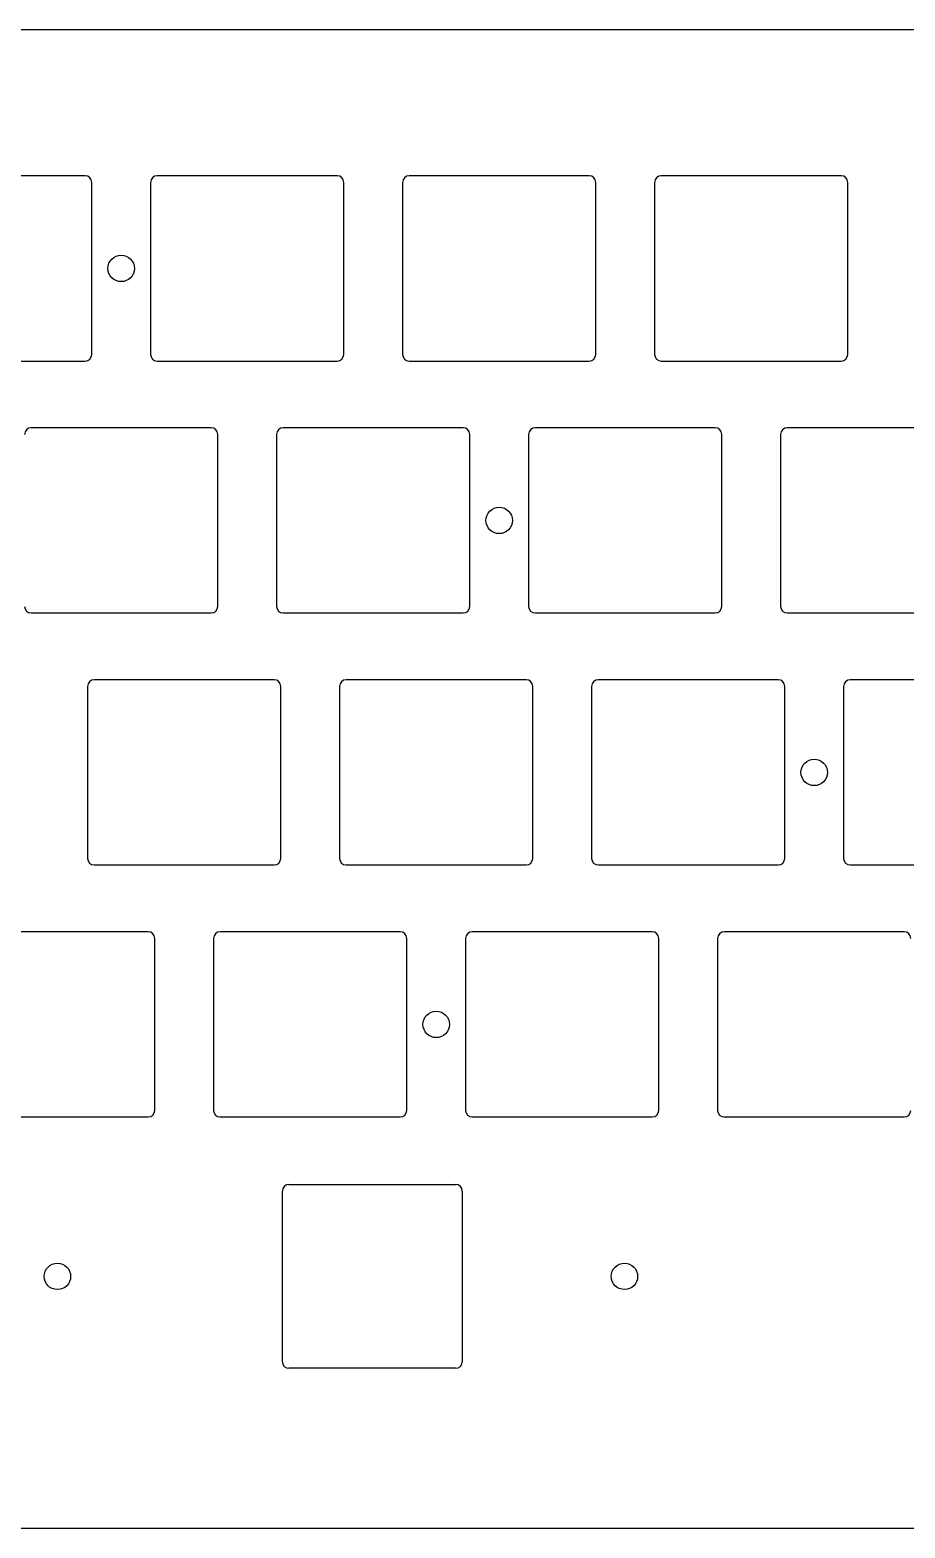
# Model space of a CAD drawing. Header units: millimetres. Extents: x -10 to 277, y -95 to 18.
# Drawn here: x 59.8 to 126, y -95.2 to 18 of the extents above; entities that cross this region are included whole.
import ezdxf

# ---------------------------------------------------------------- set-up
doc = ezdxf.new("R2010")
doc.units = ezdxf.units.MM
doc.header["$MEASUREMENT"] = 0
doc.layers.add('Edge.Cuts', color=53, linetype='CONTINUOUS')

msp = doc.modelspace()

# ---------------------------------------------------------------- linework, layer by layer
at = {"layer": 'Edge.Cuts', "linetype": 'Continuous'}
for p, q in [((209.475, 18.026), (57.225, 18.026)), ((64.008916, 7), (50.408916, 7)), ((83.058916, 7), (69.458916, 7)), ((102.108916, 7), (88.508916, 7)), ((121.158916, 7), (107.558916, 7)), ((64.508916, -6.5), (64.508916, 6.5)), ((68.958916, 6.5), (68.958916, -6.5)), ((83.558916, -6.5), (83.558916, 6.5)), ((88.008916, 6.5), (88.008916, -6.5)), ((102.608916, -6.5), (102.608916, 6.5)), ((107.058916, 6.5), (107.058916, -6.5)), ((121.658916, -6.5), (121.658916, 6.5)), ((50.408916, -7), (64.008916, -7)), ((69.458916, -7), (83.058916, -7)), ((88.508916, -7), (102.108916, -7)), ((107.558916, -7), (121.158916, -7)), ((73.533916, -12.05), (59.933916, -12.05)), ((92.583916, -12.05), (78.983916, -12.05)), ((111.633916, -12.05), (98.033916, -12.05)), ((130.683916, -12.05), (117.083916, -12.05)), ((74.033916, -25.55), (74.033916, -12.55)), ((78.483916, -12.55), (78.483916, -25.55)), ((93.083916, -25.55), (93.083916, -12.55)), ((97.533916, -12.55), (97.533916, -25.55)), ((112.133916, -25.55), (112.133916, -12.55)), ((116.583916, -12.55), (116.583916, -25.55)), ((59.933916, -26.05), (73.533916, -26.05)), ((78.983916, -26.05), (92.583916, -26.05)), ((98.033916, -26.05), (111.633916, -26.05)), ((117.083916, -26.05), (130.683916, -26.05)), ((64.196416, -31.6), (64.196416, -44.6)), ((78.296416, -31.1), (64.696416, -31.1)), ((78.796416, -44.6), (78.796416, -31.6)), ((83.246416, -31.6), (83.246416, -44.6)), ((97.346416, -31.1), (83.746416, -31.1)), ((97.846416, -44.6), (97.846416, -31.6)), ((102.296416, -31.6), (102.296416, -44.6)), ((116.396416, -31.1), (102.796416, -31.1)), ((116.896416, -44.6), (116.896416, -31.6)), ((121.346416, -31.6), (121.346416, -44.6)), ((135.446416, -31.1), (121.846416, -31.1)), ((64.696416, -45.1), (78.296416, -45.1)), ((83.746416, -45.1), (97.346416, -45.1)), ((102.796416, -45.1), (116.396416, -45.1)), ((121.846416, -45.1), (135.446416, -45.1)), ((68.771416, -50.15), (55.171416, -50.15)), ((69.271416, -63.65), (69.271416, -50.65)), ((73.721416, -50.65), (73.721416, -63.65)), ((87.821416, -50.15), (74.221416, -50.15)), ((88.321416, -63.65), (88.321416, -50.65)), ((92.771416, -50.65), (92.771416, -63.65)), ((106.871416, -50.15), (93.271416, -50.15)), ((107.371416, -63.65), (107.371416, -50.65)), ((111.821416, -50.65), (111.821416, -63.65)), ((125.921416, -50.15), (112.321416, -50.15)), ((55.171416, -64.15), (68.771416, -64.15)), ((74.221416, -64.15), (87.821416, -64.15)), ((93.271416, -64.15), (106.871416, -64.15)), ((112.321416, -64.15), (125.921416, -64.15)), ((78.9184, -82.65), (78.9184, -69.75)), ((79.4184, -69.25), (92.0184, -69.25)), ((92.5184, -69.75), (92.5184, -82.65)), ((92.0184, -83.15), (79.4184, -83.15)), ((52.325, -95.226), (214.375, -95.226))]:
    msp.add_line(p, q, dxfattribs=at)
at = {"layer": 'Edge.Cuts'}
for centre in [(66.733916, 0), (95.308916, -19.05), (119.121416, -38.1), (90.546416, -57.15), (61.9125, -76.2), (104.775, -76.2)]:
    msp.add_circle(centre, 1, dxfattribs=at)
for centre, radius, start, end in [((64.008916, 6.5), 0.5, 0, 90), ((69.458916, 6.5), 0.5, 90, 180), ((83.058916, 6.5), 0.5, 0, 90), ((88.508916, 6.5), 0.5, 90, 180), ((102.108916, 6.5), 0.5, 0, 90), ((107.558916, 6.5), 0.5, 90, 180), ((121.158916, 6.5), 0.5, 0, 90), ((64.008916, -6.5), 0.5, 270, 0), ((69.458916, -6.5), 0.5, 180, 270), ((83.058916, -6.5), 0.5, 270, 0), ((88.508916, -6.5), 0.5, 180, 270), ((102.108916, -6.5), 0.5, 270, 0), ((107.558916, -6.5), 0.5, 180, 270), ((121.158916, -6.5), 0.5, 270, 0), ((59.933916, -12.55), 0.5, 90, 180), ((73.533916, -12.55), 0.5, 0, 90), ((78.983916, -12.55), 0.5, 90, 180), ((92.583916, -12.55), 0.5, 0, 90), ((98.033916, -12.55), 0.5, 90, 180), ((111.633916, -12.55), 0.5, 0, 90), ((117.083916, -12.55), 0.5, 90, 180), ((59.933916, -25.55), 0.5, 180, 270), ((73.533916, -25.55), 0.5, 270, 0), ((78.983916, -25.55), 0.5, 180, 270), ((92.583916, -25.55), 0.5, 270, 0), ((98.033916, -25.55), 0.5, 180, 270), ((111.633916, -25.55), 0.5, 270, 0), ((117.083916, -25.55), 0.5, 180, 270), ((64.696416, -31.6), 0.5, 90, 180), ((78.296416, -31.6), 0.5, 0, 90), ((83.746416, -31.6), 0.5, 90, 180), ((97.346416, -31.6), 0.5, 0, 90), ((102.796416, -31.6), 0.5, 90, 180), ((116.396416, -31.6), 0.5, 0, 90), ((121.846416, -31.6), 0.5, 90, 180), ((64.696416, -44.6), 0.5, 180, 270), ((78.296416, -44.6), 0.5, 270, 0), ((83.746416, -44.6), 0.5, 180, 270), ((97.346416, -44.6), 0.5, 270, 0), ((102.796416, -44.6), 0.5, 180, 270), ((116.396416, -44.6), 0.5, 270, 0), ((121.846416, -44.6), 0.5, 180, 270), ((68.771416, -50.65), 0.5, 0, 90), ((74.221416, -50.65), 0.5, 90, 180), ((87.821416, -50.65), 0.5, 0, 90), ((93.271416, -50.65), 0.5, 90, 180), ((106.871416, -50.65), 0.5, 0, 90), ((112.321416, -50.65), 0.5, 90, 180), ((125.921416, -50.65), 0.5, 0, 90), ((68.771416, -63.65), 0.5, 270, 0), ((74.221416, -63.65), 0.5, 180, 270), ((87.821416, -63.65), 0.5, 270, 0), ((93.271416, -63.65), 0.5, 180, 270), ((106.871416, -63.65), 0.5, 270, 0), ((112.321416, -63.65), 0.5, 180, 270), ((125.921416, -63.65), 0.5, 270, 0), ((79.418401, -69.750001), 0.500001, 90.00011459, 179.99988541), ((92.018399, -69.750001), 0.500001, 0.00011459, 89.99988541), ((79.418401, -82.649999), 0.500001, 180.00011459, 269.99988541), ((92.018399, -82.649999), 0.500001, 270.00011459, 359.99988541)]:
    msp.add_arc(centre, radius, start, end, dxfattribs=at)

doc.saveas('drawing.dxf')
